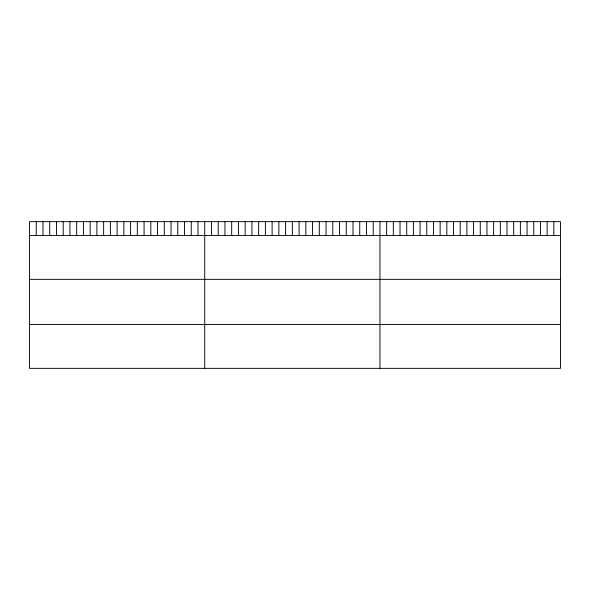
<?xml version="1.0" encoding="UTF-8"?>
<svg xmlns="http://www.w3.org/2000/svg" width="590" height="590" viewBox="0 0 590 590"><rect width="100%" height="100%" fill="white"/><g stroke="black" fill="none" stroke-linecap="round" stroke-linejoin="round"><path stroke-width="0.89" d="M560.5 235.506L560.5 368.352L29.5 368.352L29.5 221.648L560.5 221.648L560.5 235.506L29.5 235.506M29.5 279.343L560.5 279.343M29.5 324.515L560.5 324.515M553.811 221.648L553.811 235.506M547.129 221.648L547.129 235.506M540.44 221.648L540.44 235.506M533.751 221.648L533.751 235.506M527.069 221.648L527.069 235.506M520.38 221.648L520.38 235.506M513.691 221.648L513.691 235.506M507.009 221.648L507.009 235.506M500.32 221.648L500.32 235.506M493.631 221.648L493.631 235.506M486.949 221.648L486.949 235.506M480.26 221.648L480.26 235.506M473.571 221.648L473.571 235.506M466.889 221.648L466.889 235.506M460.2 221.648L460.2 235.506M453.511 221.648L453.511 235.506M446.829 221.648L446.829 235.506M440.14 221.648L440.14 235.506M433.451 221.648L433.451 235.506M426.769 221.648L426.769 235.506M420.08 221.648L420.08 235.506M413.391 221.648L413.391 235.506M406.709 221.648L406.709 235.506M400.02 221.648L400.02 235.506M393.331 221.648L393.331 235.506M386.649 221.648L386.649 235.506M379.96 221.648L379.96 368.352M373.219 221.648L373.219 235.506M366.479 221.648L366.479 235.506M359.738 221.648L359.738 235.506M353.004 221.648L353.004 235.506M346.264 221.648L346.264 235.506M339.523 221.648L339.523 235.506M332.782 221.648L332.782 235.506M326.041 221.648L326.041 235.506M319.301 221.648L319.301 235.506M312.567 221.648L312.567 235.506M305.827 221.648L305.827 235.506M299.086 221.648L299.086 235.506M292.345 221.648L292.345 235.506M285.604 221.648L285.604 235.506M278.864 221.648L278.864 235.506M272.123 221.648L272.123 235.506M265.389 221.648L265.389 235.506M258.649 221.648L258.649 235.506M251.908 221.648L251.908 235.506M245.167 221.648L245.167 235.506M238.426 221.648L238.426 235.506M231.686 221.648L231.686 235.506M224.952 221.648L224.952 235.506M218.212 221.648L218.212 235.506M211.471 221.648L211.471 235.506M204.73 221.648L204.73 368.352M197.989 221.648L197.989 235.506M191.249 221.648L191.249 235.506M184.508 221.648L184.508 235.506M177.774 221.648L177.774 235.506M171.034 221.648L171.034 235.506M164.293 221.648L164.293 235.506M157.552 221.648L157.552 235.506M150.811 221.648L150.811 235.506M144.071 221.648L144.071 235.506M137.337 221.648L137.337 235.506M130.597 221.648L130.597 235.506M123.856 221.648L123.856 235.506M117.115 221.648L117.115 235.506M110.374 221.648L110.374 235.506M103.634 221.648L103.634 235.506M96.893 221.648L96.893 235.506M90.159 221.648L90.159 235.506M83.419 221.648L83.419 235.506M76.678 221.648L76.678 235.506M69.937 221.648L69.937 235.506M63.196 221.648L63.196 235.506M56.456 221.648L56.456 235.506M49.722 221.648L49.722 235.506M42.982 221.648L42.982 235.506M36.241 221.648L36.241 235.506"/></g></svg>
